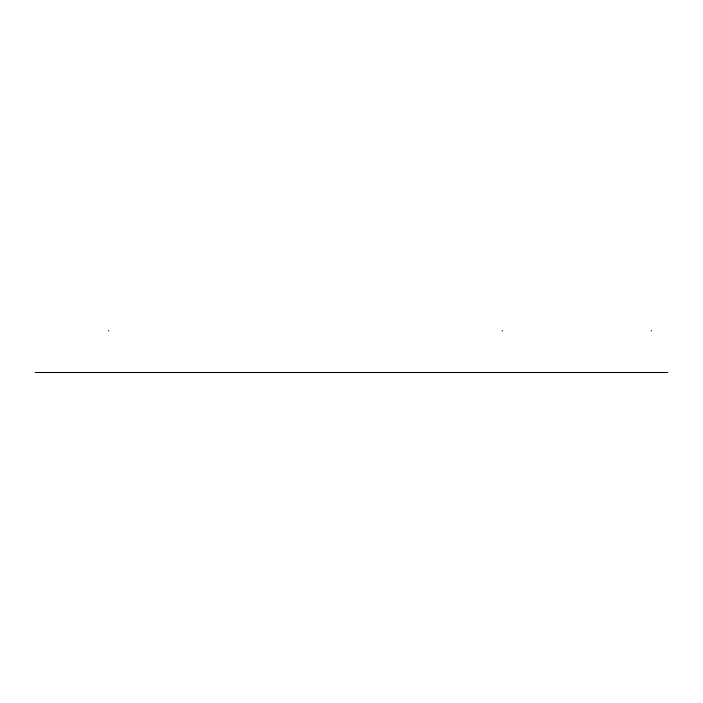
<?xml version="1.0" encoding="UTF-8"?>
<svg xmlns="http://www.w3.org/2000/svg" width="703" height="703" viewBox="0 0 703 703"><rect width="100%" height="100%" fill="white"/><g stroke="black" fill="none" stroke-linecap="round" stroke-linejoin="round"><path stroke-width="1.05" d="M35.15 372.502L667.85 372.502M651.268 330.498L651.268 330.937M502.267 330.498L502.267 330.937M108.763 330.498L108.763 330.937"/></g></svg>
